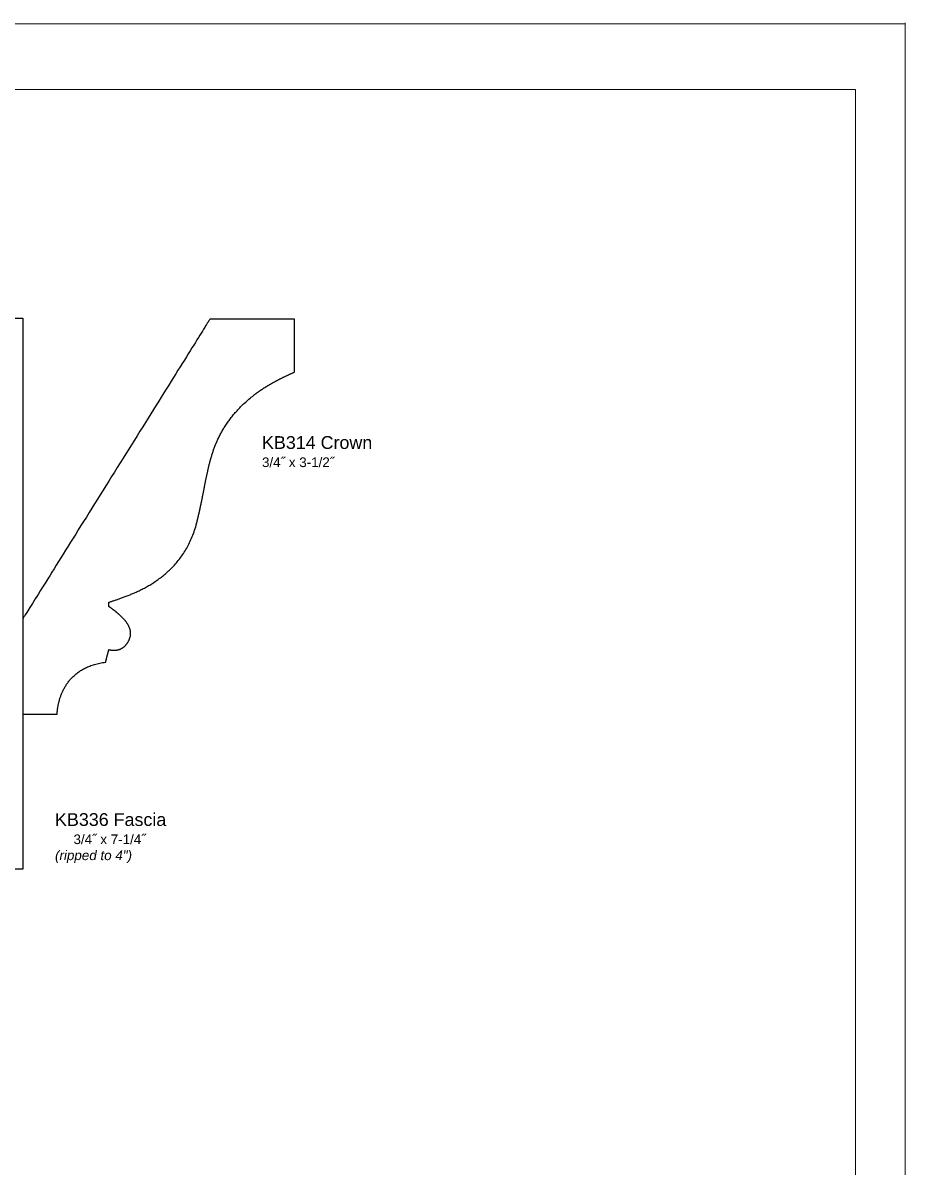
# Model space of a CAD drawing. Extents: x -4.3 to 9, y -5.5 to 16.6.
# Drawn here: x 2.57 to 8.98, y 8.33 to 16.65 of the extents above; entities that cross this region are included whole.
import ezdxf

# ---------------------------------------------------------------- set-up
doc = ezdxf.new("R2010")
doc.units = 0
doc.header["$MEASUREMENT"] = 0
doc.layers.add('DO NOT PLOT', color=2, linetype='Continuous', plot=False)
doc.layers.add('LAYER_1', color=7, linetype='Continuous')
doc.layers.add('LAYER_10', color=7, linetype='Continuous')

# ---------------------------------------------------------------- blocks, each defined once
blk = doc.blocks.new('KB314 Crown')
at = {"layer": 'LAYER_10', "color": 7, "flags": 128}
blk.add_lwpolyline([(1.37614, 1.1967), (1.37808, 1.2028), (1.38009, 1.2089), (1.38215, 1.2151), (1.38427, 1.2213), (1.38645, 1.2275), (1.3887, 1.2338), (1.39101, 1.2401), (1.39339, 1.2465), (1.39584, 1.2528), (1.39836, 1.2593), (1.40095, 1.2657), (1.40362, 1.2722), (1.40636, 1.2787), (1.40918, 1.2852), (1.41208, 1.2918), (1.41506, 1.2984), (1.41812, 1.305), (1.42127, 1.3116), (1.4245, 1.3183), (1.42782, 1.325), (1.43123, 1.3317), (1.43472, 1.3385), (1.43832, 1.3452), (1.442, 1.352), (1.44578, 1.3588), (1.44966, 1.3656), (1.45364, 1.3725), (1.45772, 1.3793), (1.4619, 1.3862), (1.46619, 1.3931), (1.47058, 1.4), (1.47508, 1.4069), (1.47969, 1.4138), (1.48441, 1.4208), (1.48924, 1.4277), (1.49418, 1.4347), (1.49924, 1.4417), (1.50442, 1.4486), (1.50972, 1.4556), (1.51514, 1.4626), (1.52068, 1.4696), (1.52635, 1.4766), (1.53214, 1.4836), (1.53806, 1.4906), (1.54411, 1.4977), (1.55029, 1.5047), (1.5566, 1.5117), (1.56305, 1.5187), (1.56963, 1.5257), (1.57635, 1.5327), (1.58321, 1.5397), (1.59021, 1.5467), (1.59735, 1.5537), (1.60464, 1.5607), (1.61207, 1.5677), (1.61965, 1.5747), (1.62738, 1.5817), (1.63526, 1.5886), (1.6433, 1.5956), (1.65148, 1.6025), (1.65983, 1.6094), (1.66833, 1.6163), (1.67429, 1.6211), (1.67669, 1.623), (1.67911, 1.6249), (1.68155, 1.6267), (1.68399, 1.6286), (1.68645, 1.6305), (1.68892, 1.6323), (1.69141, 1.6342), (1.69391, 1.6361), (1.69642, 1.6379), (1.69895, 1.6398), (1.70149, 1.6416), (1.70404, 1.6435), (1.70661, 1.6453), (1.70919, 1.6472), (1.71178, 1.649), (1.71439, 1.6508), (1.71701, 1.6527), (1.71964, 1.6545), (1.72229, 1.6563), (1.72495, 1.6582), (1.72762, 1.66), (1.73031, 1.6618), (1.73301, 1.6636), (1.73573, 1.6654), (1.73845, 1.6672), (1.7412, 1.669), (1.74395, 1.6709), (1.74672, 1.6727), (1.74951, 1.6745), (1.7523, 1.6763), (1.75512, 1.6781), (1.75794, 1.6798), (1.76078, 1.6816), (1.76363, 1.6834), (1.7665, 1.6852), (1.76938, 1.687), (1.77227, 1.6888), (1.77518, 1.6906), (1.7781, 1.6923), (1.78104, 1.6941), (1.78399, 1.6959), (1.78696, 1.6976), (1.78993, 1.6994), (1.79293, 1.7012), (1.79593, 1.7029), (1.79895, 1.7047), (1.80199, 1.7064), (1.80504, 1.7082), (1.8081, 1.7099), (1.81118, 1.7117), (1.81427, 1.7134), (1.81738, 1.7152), (1.8205, 1.7169), (1.82363, 1.7186), (1.82678, 1.7204), (1.82994, 1.7221), (1.83312, 1.7238), (1.83631, 1.7256), (1.83952, 1.7273), (1.84274, 1.729), (1.84598, 1.7307), (1.84922, 1.7325), (1.85249, 1.7342), (1.85577, 1.7359), (1.85906, 1.7376), (1.86237, 1.7393), (1.86569, 1.741), (1.86903, 1.7427), (1.87238, 1.7444), (1.87575, 1.7461), (1.87913, 1.7478), (1.88252, 1.7495), (1.88593, 1.7512), (1.88936, 1.7529), (1.8928, 1.7546), (1.89625, 1.7563), (1.89972, 1.7579), (1.90321, 1.7596), (1.90671, 1.7613), (1.91022, 1.763), (1.91375, 1.7647), (1.91729, 1.7663), (1.92085, 1.768), (1.92443, 1.7697), (1.92802, 1.7713), (1.93162, 1.773), (1.93524, 1.7747), (1.93887, 1.7763), (1.94252, 1.778), (1.94619, 1.7796), (1.94987, 1.7813), (1.95356, 1.783), (1.95727, 1.7846), (1.96099, 1.7862), (1.96473, 1.7879), (1.96849, 1.7895), (1.97226, 1.7912), (1.97523, 1.7925), (1.97523, 1.7926), (1.97523, 1.793), (1.97523, 1.7937), (1.97523, 1.7945), (1.97523, 1.7956), (1.97523, 1.7969), (1.97523, 1.7984), (1.97523, 1.8001), (1.97523, 1.802), (1.97523, 1.8041), (1.97523, 1.8064), (1.97523, 1.8088), (1.97523, 1.8115), (1.97523, 1.8143), (1.97523, 1.8173), (1.97523, 1.8205), (1.97523, 1.8238), (1.97523, 1.8273), (1.97523, 1.8309), (1.97523, 1.8347), (1.97523, 1.8386), (1.97523, 1.8426), (1.97523, 1.8468), (1.97523, 1.8511), (1.97523, 1.8555), (1.97523, 1.8601), (1.97523, 1.8647), (1.97523, 1.8695), (1.97523, 1.8743), (1.97523, 1.8793), (1.97523, 1.8844), (1.97523, 1.8895), (1.97523, 1.8947), (1.97523, 1.9), (1.97523, 1.9054), (1.97523, 1.9108), (1.97523, 1.9163), (1.97523, 1.9219), (1.97523, 1.9275), (1.97523, 1.9332), (1.97523, 1.9389), (1.97523, 1.9446), (1.97523, 1.9504), (1.97523, 1.9562), (1.97523, 1.962), (1.97523, 1.9679), (1.97523, 1.9737), (1.97523, 1.9796), (1.97523, 1.9855), (1.97523, 1.9914), (1.97523, 1.9972), (1.97523, 2.0031), (1.97523, 2.0089), (1.97523, 2.0148), (1.97523, 2.0206), (1.97523, 2.0263), (1.97523, 2.0321), (1.97523, 2.0378), (1.97523, 2.0434), (1.97523, 2.049), (1.97523, 2.0546), (1.97523, 2.06), (1.97523, 2.0655), (1.97523, 2.0708), (1.97523, 2.0761), (1.97523, 2.0813), (1.97523, 2.0864), (1.97523, 2.0915), (1.97523, 2.0964), (1.97523, 2.1012), (1.97523, 2.106), (1.97523, 2.1106), (1.97523, 2.1151), (1.97523, 2.1195), (1.97523, 2.1238), (1.97523, 2.128), (1.97523, 2.132), (1.97523, 2.1359), (1.97523, 2.1396), (1.97523, 2.1432), (1.97523, 2.1466), (1.97523, 2.1499), (1.97523, 2.1531), (1.97523, 2.156), (1.97523, 2.1588), (1.97523, 2.1614), (1.97523, 2.1638), (1.97523, 2.1661), (1.97523, 2.1681), (1.97523, 2.17), (1.97523, 2.1717), (1.97523, 2.1731), (1.97523, 2.1743), (1.97523, 2.1754), (1.97523, 2.1762), (1.97523, 2.1768), (1.97523, 2.1771), (1.97523, 2.1772), (1.97504, 2.1772), (1.97448, 2.1772), (1.97354, 2.1772), (1.97225, 2.1772), (1.97061, 2.1772), (1.96862, 2.1772), (1.96629, 2.1772), (1.96364, 2.1772), (1.96067, 2.1772), (1.95738, 2.1772), (1.95379, 2.1772), (1.9499, 2.1772), (1.94572, 2.1772), (1.94126, 2.1772), (1.93653, 2.1772), (1.93153, 2.1772), (1.92627, 2.1772), (1.92076, 2.1772), (1.91501, 2.1772), (1.90902, 2.1772), (1.90281, 2.1772), (1.89638, 2.1772), (1.88974, 2.1772), (1.88289, 2.1772), (1.87585, 2.1772), (1.86861, 2.1772), (1.8612, 2.1772), (1.85362, 2.1772), (1.84587, 2.1772), (1.83796, 2.1772), (1.82991, 2.1772), (1.82171, 2.1772), (1.81339, 2.1772), (1.80493, 2.1772), (1.79636, 2.1772), (1.78768, 2.1772), (1.77889, 2.1772), (1.77001, 2.1772), (1.76105, 2.1772), (1.752, 2.1772), (1.74289, 2.1772), (1.73371, 2.1772), (1.72447, 2.1772), (1.71519, 2.1772), (1.70587, 2.1772), (1.69651, 2.1772), (1.68714, 2.1772), (1.67774, 2.1772), (1.66834, 2.1772), (1.65893, 2.1772), (1.64954, 2.1772), (1.64015, 2.1772), (1.63079, 2.1772), (1.62147, 2.1772), (1.61217, 2.1772), (1.60293, 2.1772), (1.59374, 2.1772), (1.58461, 2.1772), (1.57555, 2.1772), (1.56656, 2.1772), (1.55766, 2.1772), (1.54886, 2.1772), (1.54015, 2.1772), (1.53156, 2.1772), (1.52308, 2.1772), (1.51472, 2.1772), (1.5065, 2.1772), (1.49841, 2.1772), (1.49047, 2.1772), (1.48269, 2.1772), (1.47507, 2.1772), (1.46762, 2.1772), (1.46035, 2.1772), (1.45327, 2.1772), (1.44638, 2.1772), (1.43969, 2.1772), (1.43321, 2.1772), (1.42695, 2.1772), (1.42091, 2.1772), (1.41511, 2.1772), (1.40955, 2.1772), (1.40424, 2.1772), (1.39918, 2.1772), (1.39439, 2.1772), (1.38987, 2.1772), (1.38563, 2.1772), (1.38168, 2.1772), (1.37802, 2.1772), (1.37467, 2.1772), (1.37163, 2.1772), (1.36891, 2.1772), (1.36651, 2.1772), (1.36445, 2.1772), (1.36273, 2.1772), (1.36136, 2.1772), (1.36035, 2.1772), (1.35971, 2.1772), (1.35944, 2.1772), (1.35917, 2.1768), (1.3581, 2.1751), (1.35621, 2.1721), (1.35352, 2.1678), (1.35006, 2.1622), (1.34583, 2.1555), (1.34086, 2.1475), (1.33515, 2.1384), (1.32874, 2.1281), (1.32163, 2.1167), (1.31384, 2.1042), (1.3054, 2.0907), (1.29631, 2.0762), (1.2866, 2.0606), (1.27627, 2.0441), (1.26536, 2.0266), (1.25387, 2.0082), (1.24183, 1.9889), (1.22925, 1.9688), (1.21614, 1.9478), (1.20253, 1.926), (1.18844, 1.9034), (1.17387, 1.8801), (1.15885, 1.856), (1.14339, 1.8313), (1.12752, 1.8058), (1.11124, 1.7798), (1.09458, 1.7531), (1.07755, 1.7258), (1.06017, 1.698), (1.04246, 1.6696), (1.02443, 1.6407), (1.0061, 1.6114), (0.9875, 1.5816), (0.96863, 1.5514), (0.94951, 1.5208), (0.93016, 1.4898), (0.91061, 1.4584), (0.89085, 1.4268), (0.87092, 1.3949), (0.85083, 1.3627), (0.8306, 1.3303), (0.81024, 1.2977), (0.78977, 1.2649), (0.7692, 1.232), (0.74857, 1.1989), (0.72788, 1.1658), (0.70714, 1.1326), (0.68639, 1.0994), (0.66563, 1.0661), (0.64488, 1.0329), (0.62416, 0.9997), (0.60348, 0.9666), (0.58287, 0.9336), (0.56234, 0.9007), (0.54191, 0.868), (0.52159, 0.8354), (0.5014, 0.8031), (0.48137, 0.771), (0.4615, 0.7392), (0.44181, 0.7077), (0.42233, 0.6765), (0.40306, 0.6456), (0.38403, 0.6151), (0.36525, 0.5851), (0.34674, 0.5554), (0.32852, 0.5262), (0.31061, 0.4976), (0.29301, 0.4694), (0.27576, 0.4417), (0.25886, 0.4147), (0.24233, 0.3882), (0.22619, 0.3624), (0.21047, 0.3372), (0.19516, 0.3127), (0.1803, 0.2889), (0.1659, 0.2658), (0.15197, 0.2435), (0.13854, 0.222), (0.12562, 0.2013), (0.11323, 0.1815), (0.10138, 0.1625), (0.0901, 0.1444), (0.0794, 0.1273), (0.06929, 0.1111), (0.0598, 0.0959), (0.05094, 0.0817), (0.04272, 0.0685), (0.03518, 0.0565), (0.02832, 0.0455), (0.02215, 0.0356), (0.01671, 0.0269), (0.012, 0.0193), (0.00804, 0.013), (0.00485, 0.0079), (0.00245, 0.004), (0.00085, 0.0015), (0.00008, 0.0002), (0, 0), (0, -0.0004), (0, -0.0013), (0, -0.0026), (0, -0.0043), (0, -0.0063), (0, -0.0088), (0, -0.0116), (0, -0.0148), (0, -0.0184), (0, -0.0223), (0, -0.0265), (0, -0.0311), (0, -0.036), (0, -0.0412), (0, -0.0467), (0, -0.0525), (0, -0.0585), (0, -0.0649), (0, -0.0715), (0, -0.0784), (0, -0.0856), (0, -0.093), (0, -0.1006), (0, -0.1084), (0, -0.1165), (0, -0.1247), (0, -0.1332), (0, -0.1418), (0, -0.1507), (0, -0.1597), (0, -0.1688), (0, -0.1781), (0, -0.1876), (0, -0.1972), (0, -0.2069), (0, -0.2168), (0, -0.2267), (0, -0.2368), (0, -0.2469), (0, -0.2572), (0, -0.2675), (0, -0.2779), (0, -0.2883), (0, -0.2988), (0, -0.3093), (0, -0.3199), (0, -0.3304), (0, -0.341), (0, -0.3516), (0, -0.3622), (0, -0.3728), (0, -0.3833), (0, -0.3938), (0, -0.4043), (0, -0.4148), (0, -0.4251), (0, -0.4355), (0, -0.4457), (0, -0.4559), (0, -0.4659), (0, -0.4759), (0, -0.4857), (0, -0.4955), (0, -0.5051), (0, -0.5146), (0, -0.5239), (0, -0.5331), (0, -0.5421), (0, -0.5509), (0, -0.5596), (0, -0.5681), (0, -0.5763), (0, -0.5844), (0, -0.5923), (0, -0.5999), (0, -0.6073), (0, -0.6144), (0, -0.6214), (0, -0.628), (0, -0.6344), (0, -0.6405), (0, -0.6463), (0, -0.6518), (0, -0.6571), (0, -0.662), (0, -0.6666), (0, -0.6708), (0, -0.6747), (0, -0.6783), (0, -0.6815), (0, -0.6844), (0, -0.6869), (0, -0.689), (0, -0.6907), (0, -0.692), (0, -0.6929), (0, -0.6934), (0.00001, -0.6935), (0.00014, -0.6935), (0.00042, -0.6935), (0.00085, -0.6935), (0.00143, -0.6935), (0.00214, -0.6935), (0.003, -0.6935), (0.00399, -0.6935), (0.00511, -0.6935), (0.00636, -0.6935), (0.00773, -0.6935), (0.00923, -0.6935), (0.01085, -0.6935), (0.01258, -0.6935), (0.01443, -0.6935), (0.01639, -0.6935), (0.01845, -0.6935), (0.02062, -0.6935), (0.02288, -0.6935), (0.02525, -0.6935), (0.0277, -0.6935), (0.03025, -0.6935), (0.03289, -0.6935), (0.03561, -0.6935), (0.03841, -0.6935), (0.04129, -0.6935), (0.04425, -0.6935), (0.04728, -0.6935), (0.05037, -0.6935), (0.05353, -0.6935), (0.05676, -0.6935), (0.06004, -0.6935), (0.06338, -0.6935), (0.06677, -0.6935), (0.07021, -0.6935), (0.0737, -0.6935), (0.07723, -0.6935), (0.08081, -0.6935), (0.08442, -0.6935), (0.08806, -0.6935), (0.09173, -0.6935), (0.09543, -0.6935), (0.09916, -0.6935), (0.10291, -0.6935), (0.10667, -0.6935), (0.11046, -0.6935), (0.11425, -0.6935), (0.11805, -0.6935), (0.12186, -0.6935), (0.12567, -0.6935), (0.12947, -0.6935), (0.13328, -0.6935), (0.13708, -0.6935), (0.14086, -0.6935), (0.14464, -0.6935), (0.14839, -0.6935), (0.15213, -0.6935), (0.15585, -0.6935), (0.15953, -0.6935), (0.16319, -0.6935), (0.16682, -0.6935), (0.17041, -0.6935), (0.17396, -0.6935), (0.17747, -0.6935), (0.18094, -0.6935), (0.18436, -0.6935), (0.18772, -0.6935), (0.19104, -0.6935), (0.19429, -0.6935), (0.19748, -0.6935), (0.20061, -0.6935), (0.20367, -0.6935), (0.20667, -0.6935), (0.20958, -0.6935), (0.21243, -0.6935), (0.21519, -0.6935), (0.21787, -0.6935), (0.22046, -0.6935), (0.22296, -0.6935), (0.22537, -0.6935), (0.22769, -0.6935), (0.22991, -0.6935), (0.23202, -0.6935), (0.23403, -0.6935), (0.23593, -0.6935), (0.23772, -0.6935), (0.2394, -0.6935), (0.24096, -0.6935), (0.2424, -0.6935), (0.24371, -0.6935), (0.24489, -0.6935), (0.24595, -0.6935), (0.24687, -0.6935), (0.24766, -0.6935), (0.2483, -0.6935), (0.24881, -0.6935), (0.24916, -0.6935), (0.24937, -0.6935), (0.24943, -0.6935), (0.24943, -0.6934), (0.24943, -0.693), (0.24944, -0.6925), (0.24945, -0.6917), (0.24947, -0.6908), (0.2495, -0.6897), (0.24955, -0.6884), (0.2496, -0.6869), (0.24968, -0.6853), (0.24978, -0.6834), (0.2499, -0.6814), (0.25004, -0.6793), (0.25021, -0.677), (0.25041, -0.6745), (0.25064, -0.6719), (0.2509, -0.6691), (0.2512, -0.6662), (0.25154, -0.6631), (0.25192, -0.6599), (0.25234, -0.6566), (0.2528, -0.6531), (0.25331, -0.6495), (0.25387, -0.6458), (0.25448, -0.642), (0.25515, -0.6381), (0.25587, -0.634), (0.25665, -0.6299), (0.25748, -0.6257), (0.25839, -0.6213), (0.25935, -0.6169), (0.26039, -0.6124), (0.26149, -0.6077), (0.26266, -0.6031), (0.26391, -0.5983), (0.26524, -0.5935), (0.26664, -0.5885), (0.26813, -0.5836), (0.26969, -0.5785), (0.27134, -0.5735), (0.27308, -0.5683), (0.27491, -0.5631), (0.27683, -0.5579), (0.27885, -0.5526), (0.28096, -0.5473), (0.28317, -0.542), (0.28548, -0.5366), (0.2879, -0.5312), (0.29042, -0.5258), (0.29304, -0.5204), (0.29578, -0.5149), (0.29863, -0.5094), (0.3016, -0.504), (0.30468, -0.4985), (0.30788, -0.4931), (0.3112, -0.4876), (0.31464, -0.4822), (0.31821, -0.4768), (0.32191, -0.4714), (0.32574, -0.466), (0.3297, -0.4606), (0.3338, -0.4553), (0.33803, -0.45), (0.3424, -0.4448), (0.34692, -0.4395), (0.35157, -0.4344), (0.35638, -0.4293), (0.36133, -0.4242), (0.36643, -0.4192), (0.37169, -0.4143), (0.3771, -0.4094), (0.38267, -0.4046), (0.38839, -0.3999), (0.39428, -0.3953), (0.40033, -0.3907), (0.40655, -0.3863), (0.41294, -0.3819), (0.4195, -0.3776), (0.42623, -0.3734), (0.43314, -0.3693), (0.44022, -0.3654), (0.44749, -0.3615), (0.45493, -0.3578), (0.46257, -0.3541), (0.47038, -0.3506), (0.47839, -0.3472), (0.48659, -0.344), (0.49498, -0.3409), (0.50356, -0.3379), (0.51235, -0.3351), (0.52133, -0.3324), (0.53052, -0.3298), (0.53991, -0.3275), (0.54951, -0.3252), (0.55932, -0.3232), (0.56933, -0.3213), (0.57957, -0.3196), (0.59002, -0.318), (0.60068, -0.3167), (0.60146, -0.3165), (0.60148, -0.3165), (0.60151, -0.3163), (0.60156, -0.3161), (0.60162, -0.3159), (0.6017, -0.3156), (0.60179, -0.3153), (0.60189, -0.3149), (0.602, -0.3144), (0.60212, -0.3139), (0.60226, -0.3134), (0.60241, -0.3128), (0.60257, -0.3122), (0.60274, -0.3115), (0.60292, -0.3108), (0.60311, -0.3101), (0.60331, -0.3093), (0.60352, -0.3085), (0.60374, -0.3076), (0.60396, -0.3067), (0.6042, -0.3058), (0.60444, -0.3048), (0.6047, -0.3039), (0.60496, -0.3028), (0.60523, -0.3018), (0.6055, -0.3007), (0.60578, -0.2996), (0.60607, -0.2985), (0.60637, -0.2973), (0.60667, -0.2961), (0.60698, -0.2949), (0.60729, -0.2937), (0.60761, -0.2925), (0.60793, -0.2912), (0.60826, -0.2899), (0.60859, -0.2886), (0.60892, -0.2873), (0.60926, -0.286), (0.6096, -0.2846), (0.60995, -0.2833), (0.6103, -0.2819), (0.61065, -0.2806), (0.611, -0.2792), (0.61135, -0.2778), (0.61171, -0.2764), (0.61207, -0.275), (0.61242, -0.2736), (0.61278, -0.2722), (0.61314, -0.2708), (0.6135, -0.2694), (0.61386, -0.268), (0.61422, -0.2666), (0.61457, -0.2652), (0.61493, -0.2638), (0.61529, -0.2624), (0.61564, -0.261), (0.61599, -0.2596), (0.61634, -0.2583), (0.61668, -0.2569), (0.61703, -0.2556), (0.61737, -0.2542), (0.6177, -0.2529), (0.61804, -0.2516), (0.61836, -0.2503), (0.61869, -0.2491), (0.61901, -0.2478), (0.61932, -0.2466), (0.61963, -0.2454), (0.61993, -0.2442), (0.62023, -0.243), (0.62052, -0.2419), (0.62081, -0.2408), (0.62109, -0.2397), (0.62136, -0.2386), (0.62162, -0.2376), (0.62188, -0.2366), (0.62212, -0.2356), (0.62236, -0.2347), (0.62259, -0.2338), (0.62282, -0.2329), (0.62303, -0.2321), (0.62323, -0.2313), (0.62343, -0.2305), (0.62361, -0.2298), (0.62378, -0.2291), (0.62395, -0.2285), (0.6241, -0.2279), (0.62424, -0.2273), (0.62437, -0.2268), (0.62448, -0.2264), (0.62459, -0.2259), (0.62468, -0.2256), (0.62476, -0.2253), (0.62483, -0.225), (0.62488, -0.2248), (0.62492, -0.2246), (0.62495, -0.2245), (0.62496, -0.2245), (0.62498, -0.2245), (0.62506, -0.2245), (0.62521, -0.2246), (0.62543, -0.2246), (0.62572, -0.2247), (0.62607, -0.2248), (0.62649, -0.225), (0.62697, -0.2251), (0.62751, -0.2252), (0.6281, -0.2254), (0.62876, -0.2256), (0.62948, -0.2257), (0.63025, -0.2259), (0.63108, -0.2261), (0.63197, -0.2263), (0.6329, -0.2265), (0.63389, -0.2267), (0.63493, -0.2269), (0.63602, -0.2271), (0.63716, -0.2273), (0.63834, -0.2275), (0.63957, -0.2277), (0.64085, -0.2279), (0.64217, -0.2281), (0.64353, -0.2283), (0.64493, -0.2285), (0.64638, -0.2286), (0.64786, -0.2288), (0.64938, -0.2289), (0.65094, -0.2291), (0.65253, -0.2292), (0.65416, -0.2293), (0.65582, -0.2294), (0.65751, -0.2294), (0.65923, -0.2295), (0.66099, -0.2295), (0.66277, -0.2295), (0.66458, -0.2295), (0.66641, -0.2294), (0.66827, -0.2293), (0.67015, -0.2292), (0.67206, -0.2291), (0.67399, -0.2289), (0.67594, -0.2288), (0.6779, -0.2285), (0.67989, -0.2283), (0.68189, -0.228), (0.68391, -0.2277), (0.68594, -0.2273), (0.68798, -0.2269), (0.69004, -0.2264), (0.69211, -0.226), (0.69418, -0.2254), (0.69627, -0.2249), (0.69836, -0.2242), (0.70046, -0.2236), (0.70256, -0.2229), (0.70467, -0.2221), (0.70678, -0.2213), (0.70889, -0.2204), (0.711, -0.2195), (0.71311, -0.2186), (0.71522, -0.2175), (0.71733, -0.2165), (0.71943, -0.2153), (0.72152, -0.2141), (0.72361, -0.2129), (0.72569, -0.2115), (0.72776, -0.2102), (0.72982, -0.2087), (0.73187, -0.2072), (0.73391, -0.2056), (0.73593, -0.204), (0.73794, -0.2023), (0.73993, -0.2005), (0.7419, -0.1987), (0.74386, -0.1967), (0.74579, -0.1947), (0.74771, -0.1927), (0.7496, -0.1905), (0.75147, -0.1883), (0.75331, -0.186), (0.75513, -0.1836), (0.75692, -0.1811), (0.75869, -0.1786), (0.76042, -0.1759), (0.76213, -0.1732), (0.7638, -0.1704), (0.76544, -0.1675), (0.76704, -0.1645), (0.76862, -0.1614), (0.77015, -0.1583), (0.77165, -0.155), (0.77311, -0.1516), (0.77452, -0.1482), (0.7759, -0.1446), (0.77724, -0.141), (0.77853, -0.1372), (0.77962, -0.1338), (0.78045, -0.1308), (0.78118, -0.1278), (0.7818, -0.1247), (0.78232, -0.1217), (0.78273, -0.1187), (0.78304, -0.1157), (0.78326, -0.1127), (0.78338, -0.1097), (0.7834, -0.1067), (0.78333, -0.1037), (0.78317, -0.1007), (0.78292, -0.0977), (0.78258, -0.0947), (0.78216, -0.0918), (0.78165, -0.0888), (0.78106, -0.0858), (0.78038, -0.0829), (0.77963, -0.08), (0.77881, -0.077), (0.7779, -0.0741), (0.77693, -0.0712), (0.77588, -0.0683), (0.77476, -0.0654), (0.77358, -0.0626), (0.77233, -0.0597), (0.77101, -0.0568), (0.76963, -0.054), (0.76819, -0.0512), (0.7667, -0.0484), (0.76514, -0.0456), (0.76353, -0.0428), (0.76187, -0.04), (0.76015, -0.0373), (0.75839, -0.0345), (0.75658, -0.0318), (0.75472, -0.0291), (0.75281, -0.0264), (0.75087, -0.0238), (0.74888, -0.0211), (0.74686, -0.0185), (0.74479, -0.0159), (0.7427, -0.0133), (0.74056, -0.0107), (0.7384, -0.0081), (0.73621, -0.0056), (0.73399, -0.0031), (0.73174, -0.0006), (0.72947, 0.0019), (0.72717, 0.0043), (0.72486, 0.0068), (0.72252, 0.0092), (0.72017, 0.0115), (0.7178, 0.0139), (0.71542, 0.0162), (0.71303, 0.0185), (0.71062, 0.0208), (0.70821, 0.0231), (0.7058, 0.0253), (0.70337, 0.0275), (0.70095, 0.0297), (0.69852, 0.0319), (0.6961, 0.034), (0.69368, 0.0361), (0.69126, 0.0382), (0.68885, 0.0402), (0.68644, 0.0422), (0.68405, 0.0442), (0.68167, 0.0461), (0.6793, 0.0481), (0.67695, 0.05), (0.67461, 0.0518), (0.67229, 0.0536), (0.67, 0.0554), (0.66772, 0.0572), (0.66547, 0.0589), (0.66325, 0.0606), (0.66106, 0.0623), (0.65889, 0.0639), (0.65676, 0.0655), (0.65466, 0.0671), (0.65259, 0.0686), (0.65056, 0.0701), (0.64857, 0.0715), (0.64663, 0.073), (0.64472, 0.0743), (0.64286, 0.0757), (0.64104, 0.077), (0.63927, 0.0782), (0.63755, 0.0795), (0.63589, 0.0807), (0.63427, 0.0818), (0.63272, 0.0829), (0.63121, 0.084), (0.62977, 0.085), (0.62839, 0.086), (0.62707, 0.0869), (0.62581, 0.0878), (0.62496, 0.0884), (0.62496, 0.0884), (0.62496, 0.0885), (0.62496, 0.0885), (0.62496, 0.0886), (0.62496, 0.0887), (0.62496, 0.0888), (0.62496, 0.0889), (0.62496, 0.089), (0.62496, 0.0892), (0.62496, 0.0894), (0.62496, 0.0895), (0.62496, 0.0897), (0.62496, 0.09), (0.62496, 0.0902), (0.62496, 0.0904), (0.62496, 0.0907), (0.62496, 0.0909), (0.62496, 0.0912), (0.62496, 0.0915), (0.62496, 0.0918), (0.62496, 0.0921), (0.62496, 0.0924), (0.62496, 0.0928), (0.62496, 0.0931), (0.62496, 0.0935), (0.62496, 0.0938), (0.62496, 0.0942), (0.62496, 0.0946), (0.62496, 0.095), (0.62496, 0.0953), (0.62496, 0.0958), (0.62496, 0.0962), (0.62496, 0.0966), (0.62496, 0.097), (0.62496, 0.0974), (0.62496, 0.0979), (0.62496, 0.0983), (0.62496, 0.0987), (0.62496, 0.0992), (0.62496, 0.0996), (0.62496, 0.1001), (0.62496, 0.1005), (0.62496, 0.101), (0.62496, 0.1015), (0.62496, 0.1019), (0.62496, 0.1024), (0.62496, 0.1028), (0.62496, 0.1033), (0.62496, 0.1038), (0.62496, 0.1042), (0.62496, 0.1047), (0.62496, 0.1052), (0.62496, 0.1056), (0.62496, 0.1061), (0.62496, 0.1066), (0.62496, 0.107), (0.62496, 0.1075), (0.62496, 0.1079), (0.62496, 0.1084), (0.62496, 0.1088), (0.62496, 0.1093), (0.62496, 0.1097), (0.62496, 0.1101), (0.62496, 0.1106), (0.62496, 0.111), (0.62496, 0.1114), (0.62496, 0.1118), (0.62496, 0.1122), (0.62496, 0.1126), (0.62496, 0.113), (0.62496, 0.1133), (0.62496, 0.1137), (0.62496, 0.1141), (0.62496, 0.1144), (0.62496, 0.1148), (0.62496, 0.1151), (0.62496, 0.1154), (0.62496, 0.1157), (0.62496, 0.116), (0.62496, 0.1163), (0.62496, 0.1166), (0.62496, 0.1168), (0.62496, 0.1171), (0.62496, 0.1173), (0.62496, 0.1175), (0.62496, 0.1177), (0.62496, 0.1179), (0.62496, 0.1181), (0.62496, 0.1183), (0.62496, 0.1184), (0.62496, 0.1185), (0.62496, 0.1186), (0.62496, 0.1187), (0.62496, 0.1188), (0.62496, 0.1189), (0.62496, 0.1189), (0.62496, 0.119), (0.62527, 0.1191), (0.62967, 0.1206), (0.63423, 0.1222), (0.63892, 0.1238), (0.64375, 0.1255), (0.64872, 0.1272), (0.65383, 0.1289), (0.65906, 0.1307), (0.66442, 0.1325), (0.6699, 0.1343), (0.6755, 0.1362), (0.68122, 0.1382), (0.68705, 0.1402), (0.69299, 0.1423), (0.69903, 0.1444), (0.70519, 0.1465), (0.71144, 0.1487), (0.71779, 0.151), (0.72423, 0.1533), (0.73076, 0.1557), (0.73739, 0.1582), (0.74409, 0.1607), (0.75088, 0.1633), (0.75775, 0.166), (0.76469, 0.1687), (0.7717, 0.1715), (0.77878, 0.1743), (0.78592, 0.1773), (0.79313, 0.1803), (0.8004, 0.1834), (0.80772, 0.1866), (0.81509, 0.1898), (0.82251, 0.1932), (0.82998, 0.1966), (0.83749, 0.2001), (0.84504, 0.2037), (0.85263, 0.2074), (0.86025, 0.2112), (0.8679, 0.215), (0.87557, 0.219), (0.88327, 0.2231), (0.89099, 0.2272), (0.89873, 0.2315), (0.90648, 0.2358), (0.91424, 0.2403), (0.922, 0.2449), (0.92978, 0.2495), (0.93755, 0.2543), (0.94532, 0.2592), (0.95308, 0.2642), (0.96084, 0.2693), (0.96858, 0.2746), (0.97631, 0.2799), (0.98402, 0.2854), (0.99171, 0.291), (0.99937, 0.2967), (1.007, 0.3025), (1.01461, 0.3085), (1.02218, 0.3145), (1.02971, 0.3207), (1.0372, 0.3271), (1.04464, 0.3335), (1.05204, 0.3401), (1.05939, 0.3469), (1.06668, 0.3538), (1.07392, 0.3608), (1.08109, 0.3679), (1.08821, 0.3752), (1.09525, 0.3826), (1.10223, 0.3902), (1.10913, 0.3979), (1.11596, 0.4058), (1.12271, 0.4138), (1.12937, 0.422), (1.13595, 0.4303), (1.14244, 0.4388), (1.14883, 0.4475), (1.15513, 0.4563), (1.16134, 0.4652), (1.16744, 0.4743), (1.17343, 0.4836), (1.17932, 0.4931), (1.18509, 0.5027), (1.19075, 0.5125), (1.19629, 0.5224), (1.20171, 0.5325), (1.207, 0.5428), (1.21217, 0.5533), (1.21721, 0.5639), (1.22211, 0.5748), (1.22687, 0.5858), (1.2315, 0.597), (1.23598, 0.6083), (1.24031, 0.6199), (1.24449, 0.6316), (1.24852, 0.6435), (1.25239, 0.6557), (1.2561, 0.668), (1.25965, 0.6805), (1.26078, 0.6848), (1.26151, 0.6876), (1.26224, 0.6905), (1.26296, 0.6933), (1.26368, 0.6961), (1.26439, 0.6989), (1.2651, 0.7018), (1.2658, 0.7045), (1.2665, 0.7073), (1.26719, 0.7101), (1.26788, 0.7129), (1.26856, 0.7156), (1.26924, 0.7184), (1.26992, 0.7211), (1.27059, 0.7239), (1.27126, 0.7266), (1.27192, 0.7293), (1.27258, 0.7321), (1.27324, 0.7348), (1.2739, 0.7375), (1.27455, 0.7403), (1.2752, 0.743), (1.27585, 0.7457), (1.27649, 0.7484), (1.27714, 0.7512), (1.27778, 0.7539), (1.27842, 0.7567), (1.27906, 0.7594), (1.2797, 0.7622), (1.28033, 0.7649), (1.28097, 0.7677), (1.2816, 0.7705), (1.28223, 0.7733), (1.28287, 0.7761), (1.2835, 0.7789), (1.28413, 0.7817), (1.28477, 0.7845), (1.2854, 0.7874), (1.28603, 0.7902), (1.28667, 0.7931), (1.2873, 0.796), (1.28794, 0.7989), (1.28857, 0.8018), (1.28921, 0.8047), (1.28985, 0.8077), (1.29049, 0.8107), (1.29113, 0.8137), (1.29178, 0.8167), (1.29242, 0.8197), (1.29307, 0.8228), (1.29372, 0.8259), (1.29438, 0.829), (1.29503, 0.8321), (1.29569, 0.8353), (1.29636, 0.8385), (1.29702, 0.8417), (1.29769, 0.8449), (1.29836, 0.8482), (1.29904, 0.8515), (1.29972, 0.8549), (1.30041, 0.8582), (1.3011, 0.8616), (1.30179, 0.865), (1.30249, 0.8685), (1.30319, 0.872), (1.3039, 0.8755), (1.30462, 0.8791), (1.30534, 0.8827), (1.30606, 0.8863), (1.30679, 0.89), (1.30753, 0.8937), (1.30827, 0.8975), (1.30902, 0.9013), (1.30977, 0.9051), (1.31054, 0.909), (1.3113, 0.9129), (1.31208, 0.9169), (1.31286, 0.9209), (1.31365, 0.925), (1.31445, 0.9291), (1.31525, 0.9332), (1.31607, 0.9374), (1.31689, 0.9417), (1.31772, 0.946), (1.31855, 0.9503), (1.3194, 0.9547), (1.32025, 0.9592), (1.32112, 0.9637), (1.32199, 0.9682), (1.32287, 0.9728), (1.32376, 0.9775), (1.32466, 0.9822), (1.32557, 0.987), (1.32649, 0.9918), (1.32742, 0.9967), (1.32836, 1.0017), (1.32931, 1.0067), (1.33027, 1.0118), (1.33126, 1.0162), (1.33225, 1.0203), (1.33323, 1.0245), (1.33422, 1.0287), (1.33521, 1.0331), (1.33621, 1.0374), (1.33721, 1.0419), (1.33822, 1.0464), (1.33923, 1.051), (1.34026, 1.0557), (1.3413, 1.0604), (1.34235, 1.0652), (1.34342, 1.07), (1.34451, 1.0749), (1.34561, 1.0799), (1.34674, 1.0849), (1.34788, 1.09), (1.34906, 1.0952), (1.35025, 1.1004), (1.35148, 1.1056), (1.35273, 1.111), (1.35402, 1.1163), (1.35533, 1.1218), (1.35668, 1.1272), (1.35807, 1.1328), (1.35949, 1.1383), (1.36095, 1.144), (1.36246, 1.1496), (1.364, 1.1554), (1.36559, 1.1611), (1.36722, 1.167), (1.36891, 1.1728), (1.37064, 1.1787), (1.37242, 1.1847), (1.37425, 1.1907)], close=True, dxfattribs=at)
blk = doc.blocks.new('KB336 Fascia (ripped)')
at = {"layer": 'LAYER_10', "color": 7, "flags": 128}
blk.add_lwpolyline([(0, 2.3838), (0, 2.4328), (0, 2.4813), (0, 2.5293), (0, 2.5767), (0, 2.6234), (0, 2.6695), (0, 2.7148), (0, 2.7594), (0, 2.8032), (0, 2.8462), (0, 2.8883), (0, 2.9294), (0, 2.9697), (0, 3.0089), (0, 3.0471), (0, 3.0842), (0, 3.1202), (0, 3.1551), (0, 3.1887), (0, 3.2211), (0, 3.2523), (0, 3.2821), (0, 3.3106), (0, 3.3377), (0, 3.3634), (0, 3.3876), (0, 3.4103), (0, 3.4314), (0, 3.4509), (0, 3.4688), (0, 3.485), (0, 3.4996), (0, 3.5123), (0, 3.5233), (0, 3.5324), (0, 3.5397), (0, 3.5451), (0, 3.5485), (0, 3.5499), (0.00014, 3.5499), (0.00069, 3.5499), (0.00166, 3.5499), (0.00303, 3.5499), (0.00481, 3.5499), (0.00697, 3.5499), (0.00952, 3.5499), (0.01244, 3.5499), (0.01573, 3.5499), (0.01937, 3.5499), (0.02336, 3.5499), (0.02769, 3.5499), (0.03235, 3.5499), (0.03733, 3.5499), (0.04263, 3.5499), (0.04824, 3.5499), (0.05414, 3.5499), (0.06033, 3.5499), (0.0668, 3.5499), (0.07355, 3.5499), (0.08055, 3.5499), (0.08782, 3.5499), (0.09533, 3.5499), (0.10308, 3.5499), (0.11106, 3.5499), (0.11926, 3.5499), (0.12767, 3.5499), (0.13629, 3.5499), (0.14511, 3.5499), (0.15411, 3.5499), (0.1633, 3.5499), (0.17265, 3.5499), (0.18217, 3.5499), (0.19184, 3.5499), (0.20166, 3.5499), (0.21162, 3.5499), (0.2217, 3.5499), (0.2319, 3.5499), (0.24222, 3.5499), (0.25264, 3.5499), (0.26316, 3.5499), (0.27376, 3.5499), (0.28444, 3.5499), (0.29519, 3.5499), (0.30601, 3.5499), (0.31687, 3.5499), (0.32778, 3.5499), (0.33873, 3.5499), (0.3497, 3.5499), (0.3607, 3.5499), (0.3717, 3.5499), (0.38271, 3.5499), (0.39371, 3.5499), (0.4047, 3.5499), (0.41566, 3.5499), (0.4266, 3.5499), (0.43749, 3.5499), (0.44834, 3.5499), (0.45912, 3.5499), (0.46985, 3.5499), (0.4805, 3.5499), (0.49107, 3.5499), (0.50155, 3.5499), (0.51193, 3.5499), (0.5222, 3.5499), (0.53236, 3.5499), (0.54239, 3.5499), (0.55229, 3.5499), (0.56205, 3.5499), (0.57166, 3.5499), (0.58112, 3.5499), (0.5904, 3.5499), (0.59952, 3.5499), (0.60845, 3.5499), (0.61719, 3.5499), (0.62572, 3.5499), (0.63406, 3.5499), (0.64217, 3.5499), (0.65006, 3.5499), (0.65771, 3.5499), (0.66513, 3.5499), (0.67229, 3.5499), (0.67919, 3.5499), (0.68583, 3.5499), (0.69219, 3.5499), (0.69827, 3.5499), (0.70405, 3.5499), (0.70953, 3.5499), (0.71471, 3.5499), (0.71956, 3.5499), (0.72409, 3.5499), (0.72829, 3.5499), (0.73214, 3.5499), (0.73564, 3.5499), (0.73878, 3.5499), (0.74155, 3.5499), (0.74395, 3.5499), (0.74596, 3.5499), (0.74757, 3.5499), (0.74879, 3.5499), (0.74959, 3.5499), (0.74997, 3.5499), (0.75001, 3.5495), (0.75001, 3.547), (0.75001, 3.5423), (0.75001, 3.5354), (0.75001, 3.5263), (0.75001, 3.5152), (0.75001, 3.502), (0.75001, 3.4868), (0.75001, 3.4696), (0.75001, 3.4505), (0.75001, 3.4296), (0.75001, 3.4068), (0.75001, 3.3823), (0.75001, 3.356), (0.75001, 3.328), (0.75001, 3.2984), (0.75001, 3.2672), (0.75001, 3.2344), (0.75001, 3.2002), (0.75001, 3.1644), (0.75001, 3.1273), (0.75001, 3.0888), (0.75001, 3.0489), (0.75001, 3.0078), (0.75001, 2.9654), (0.75001, 2.9218), (0.75001, 2.8771), (0.75001, 2.8313), (0.75001, 2.7844), (0.75001, 2.7365), (0.75001, 2.6876), (0.75001, 2.6378), (0.75001, 2.5872), (0.75001, 2.5357), (0.75001, 2.4834), (0.75001, 2.4304), (0.75001, 2.3766), (0.75001, 2.3222), (0.75001, 2.2673), (0.75001, 2.2117), (0.75001, 2.1556), (0.75001, 2.0991), (0.75001, 2.0421), (0.75001, 1.9848), (0.75001, 1.9271), (0.75001, 1.8691), (0.75001, 1.8109), (0.75001, 1.7524), (0.75001, 1.6938), (0.75001, 1.6351), (0.75001, 1.5764), (0.75001, 1.5176), (0.75001, 1.4588), (0.75001, 1.4001), (0.75001, 1.3415), (0.75001, 1.2831), (0.75001, 1.2248), (0.75001, 1.1669), (0.75001, 1.1092), (0.75001, 1.0518), (0.75001, 0.9949), (0.75001, 0.9383), (0.75001, 0.8822), (0.75001, 0.8267), (0.75001, 0.7717), (0.75001, 0.7173), (0.75001, 0.6636), (0.75001, 0.6106), (0.75001, 0.5583), (0.75001, 0.5068), (0.75001, 0.4561), (0.75001, 0.4063), (0.75001, 0.3575), (0.75001, 0.3096), (0.75001, 0.2627), (0.75001, 0.2169), (0.75001, 0.1721), (0.75001, 0.1286), (0.75001, 0.0862), (0.75001, 0.0451), (0.75001, 0.0052), (0.75001, -0.0333), (0.75001, -0.0705), (0.75001, -0.1062), (0.75001, -0.1405), (0.75001, -0.1733), (0.75001, -0.2045), (0.75001, -0.2341), (0.75001, -0.2621), (0.75001, -0.2883), (0.75001, -0.3129), (0.75001, -0.3356), (0.75001, -0.3566), (0.75001, -0.3757), (0.75001, -0.3928), (0.75001, -0.408), (0.75001, -0.4212), (0.75001, -0.4324), (0.75001, -0.4414), (0.75001, -0.4483), (0.75001, -0.4531), (0.75001, -0.4556), (0.74999, -0.456), (0.74984, -0.456), (0.74953, -0.456), (0.74905, -0.456), (0.74842, -0.456), (0.74763, -0.456), (0.74669, -0.456), (0.74561, -0.456), (0.74438, -0.456), (0.743, -0.456), (0.74149, -0.456), (0.73985, -0.456), (0.73807, -0.456), (0.73617, -0.456), (0.73414, -0.456), (0.73199, -0.456), (0.72973, -0.456), (0.72734, -0.456), (0.72485, -0.456), (0.72225, -0.456), (0.71954, -0.456), (0.71674, -0.456), (0.71383, -0.456), (0.71083, -0.456), (0.70774, -0.456), (0.70456, -0.456), (0.70129, -0.456), (0.69794, -0.456), (0.69452, -0.456), (0.69102, -0.456), (0.68745, -0.456), (0.68381, -0.456), (0.6801, -0.456), (0.67633, -0.456), (0.67251, -0.456), (0.66862, -0.456), (0.66469, -0.456), (0.66071, -0.456), (0.65668, -0.456), (0.65261, -0.456), (0.64851, -0.456), (0.64436, -0.456), (0.64019, -0.456), (0.63599, -0.456), (0.63176, -0.456), (0.6275, -0.456), (0.62323, -0.456), (0.61895, -0.456), (0.61465, -0.456), (0.61034, -0.456), (0.60603, -0.456), (0.60172, -0.456), (0.5974, -0.456), (0.59309, -0.456), (0.58879, -0.456), (0.5845, -0.456), (0.58022, -0.456), (0.57597, -0.456), (0.57173, -0.456), (0.56751, -0.456), (0.56333, -0.456), (0.55917, -0.456), (0.55505, -0.456), (0.55096, -0.456), (0.54692, -0.456), (0.54292, -0.456), (0.53897, -0.456), (0.53506, -0.456), (0.53121, -0.456), (0.52742, -0.456), (0.52369, -0.456), (0.52003, -0.456), (0.51643, -0.456), (0.5129, -0.456), (0.50944, -0.456), (0.50606, -0.456), (0.50276, -0.456), (0.49955, -0.456), (0.49642, -0.456), (0.49338, -0.456), (0.49044, -0.456), (0.48759, -0.456), (0.48484, -0.456), (0.4822, -0.456), (0.47966, -0.456), (0.47724, -0.456), (0.47492, -0.456), (0.47273, -0.456), (0.47065, -0.456), (0.46869, -0.456), (0.46687, -0.456), (0.46517, -0.456), (0.46361, -0.456), (0.46218, -0.456), (0.46089, -0.456), (0.45975, -0.456), (0.45875, -0.456), (0.4579, -0.456), (0.4572, -0.456), (0.45667, -0.456), (0.45629, -0.456), (0.45607, -0.456), (0.45601, -0.4546), (0.45593, -0.4474), (0.45572, -0.4403), (0.4554, -0.4331), (0.45495, -0.4261), (0.45439, -0.419), (0.45372, -0.4119), (0.45292, -0.4049), (0.45202, -0.3979), (0.451, -0.391), (0.44986, -0.384), (0.44862, -0.3771), (0.44726, -0.3702), (0.4458, -0.3634), (0.44423, -0.3566), (0.44255, -0.3498), (0.44076, -0.343), (0.43887, -0.3363), (0.43688, -0.3296), (0.43478, -0.323), (0.43257, -0.3164), (0.43027, -0.3098), (0.42787, -0.3033), (0.42537, -0.2968), (0.42277, -0.2903), (0.42007, -0.2839), (0.41727, -0.2776), (0.41438, -0.2713), (0.4114, -0.265), (0.40832, -0.2588), (0.40515, -0.2526), (0.40189, -0.2465), (0.39854, -0.2404), (0.3951, -0.2344), (0.39158, -0.2284), (0.38796, -0.2225), (0.38426, -0.2167), (0.38047, -0.2108), (0.3766, -0.2051), (0.37265, -0.1994), (0.36861, -0.1938), (0.3645, -0.1882), (0.3603, -0.1827), (0.35602, -0.1772), (0.35167, -0.1718), (0.34724, -0.1665), (0.34273, -0.1612), (0.33815, -0.156), (0.33349, -0.1509), (0.32876, -0.1458), (0.32396, -0.1408), (0.31909, -0.1359), (0.31414, -0.1311), (0.30913, -0.1263), (0.30405, -0.1215), (0.2989, -0.1169), (0.29369, -0.1123), (0.28841, -0.1078), (0.28307, -0.1034), (0.27767, -0.0991), (0.2722, -0.0948), (0.26667, -0.0906), (0.26108, -0.0865), (0.25544, -0.0825), (0.24973, -0.0786), (0.24397, -0.0747), (0.23815, -0.071), (0.23228, -0.0673), (0.22636, -0.0637), (0.22038, -0.0602), (0.21435, -0.0568), (0.20826, -0.0534), (0.20213, -0.0502), (0.19595, -0.047), (0.18972, -0.044), (0.18345, -0.041), (0.17713, -0.0381), (0.17076, -0.0354), (0.16435, -0.0327), (0.1579, -0.0301), (0.1514, -0.0276), (0.14487, -0.0252), (0.13829, -0.023), (0.13168, -0.0208), (0.12503, -0.0187), (0.11834, -0.0167), (0.11162, -0.0148), (0.10486, -0.0131), (0.09807, -0.0114), (0.09124, -0.0099), (0.08439, -0.0084), (0.0775, -0.0071), (0.07058, -0.0059), (0.06364, -0.0048), (0.05666, -0.0038), (0.04966, -0.0029), (0.04264, -0.0021), (0.03559, -0.0015), (0.02851, -0.0009), (0.02142, -0.0005), (0.0143, -0.0002), (0.00716, 0), (0, 0), (0, 0.0011), (0, 0.0041), (0, 0.009), (0, 0.0159), (0, 0.0247), (0, 0.0353), (0, 0.0477), (0, 0.0619), (0, 0.0778), (0, 0.0954), (0, 0.1146), (0, 0.1354), (0, 0.1577), (0, 0.1816), (0, 0.207), (0, 0.2338), (0, 0.262), (0, 0.2916), (0, 0.3225), (0, 0.3547), (0, 0.3881), (0, 0.4227), (0, 0.4585), (0, 0.4954), (0, 0.5334), (0, 0.5724), (0, 0.6124), (0, 0.6534), (0, 0.6953), (0, 0.7381), (0, 0.7817), (0, 0.8262), (0, 0.8714), (0, 0.9173), (0, 0.9639), (0, 1.0111), (0, 1.059), (0, 1.1074), (0, 1.1563), (0, 1.2058), (0, 1.2556), (0, 1.3059), (0, 1.3565), (0, 1.4074), (0, 1.4587), (0, 1.5101), (0, 1.5618), (0, 1.6137), (0, 1.6656), (0, 1.7177), (0, 1.7698), (0, 1.8219), (0, 1.8739), (0, 1.9259), (0, 1.9778), (0, 2.0295), (0, 2.081), (0, 2.1323), (0, 2.1833), (0, 2.234), (0, 2.2843), (0, 2.3343)], close=True, dxfattribs=at)

msp = doc.modelspace()

# ---------------------------------------------------------------- linework, layer by layer
at = {"layer": 'DO NOT PLOT', "linetype": 'Continuous', "lineweight": 0}
for p, q in [((-4.2501, 16.6442), (8.9799, 16.6442)), ((8.9796, 16.65), (8.98, -5.5002))]:
    msp.add_line(p, q, dxfattribs=at)
at = {"layer": 'LAYER_1', "color": 7, "lineweight": 0}
for points in [[(-3.7836, 16.1662), (-3.7836, 16.1662), (8.6182, 16.1662), (8.6182, 16.1662)], [(8.6185, 16.1659), (8.6185, 16.1659), (8.6185, -5.244), (8.6185, -5.244)]]:
    msp.add_open_spline(points, degree=3, dxfattribs=at)

# ---------------------------------------------------------------- block references
at = {"linetype": 'Continuous'}
for name, p in [('KB336 Fascia (ripped)', (1.8161, 10.9541)), ('KB314 Crown', (2.5662, 12.319))]:
    msp.add_blockref(name, p, dxfattribs=at)

# ---------------------------------------------------------------- texts
at = {"linetype": 'Continuous', "lineweight": 0, "char_height": 0.093, "attachment_point": 1}
for s, insert, width in [('{\\fArial|b0|i0|c0|p34;\\W6.5538; \\W1;KB314 Crown\\P\\H0.75x;\\W8.7385; \\W1;3/4˝ x 3-1/2˝\\H1.3333x;\\P\\W8.7009;  }', (4.068, 13.646), 1.256274), ('{\\fArial|b0|i0|c0|p34;\\W6.4728; \\W1;KB336 Fascia\\P\\H0.75x;\\W6.7968;  \\W1;3/4˝ x 7-1/4˝\\P\\fArial|b0|i1|c0|p34;\\W8.6303; \\W1;(ripped to 4")\\fArial|b0|i0|c0|p34;\\H1.3333x;\\P\\H0.75x;\\W6.7968;  \\W1;\\P\\W7.7637;   }', (2.5662, 10.9053), 1.261086)]:
    msp.add_mtext(s, dxfattribs=dict(at, insert=insert, width=width))

doc.saveas('drawing.dxf')
